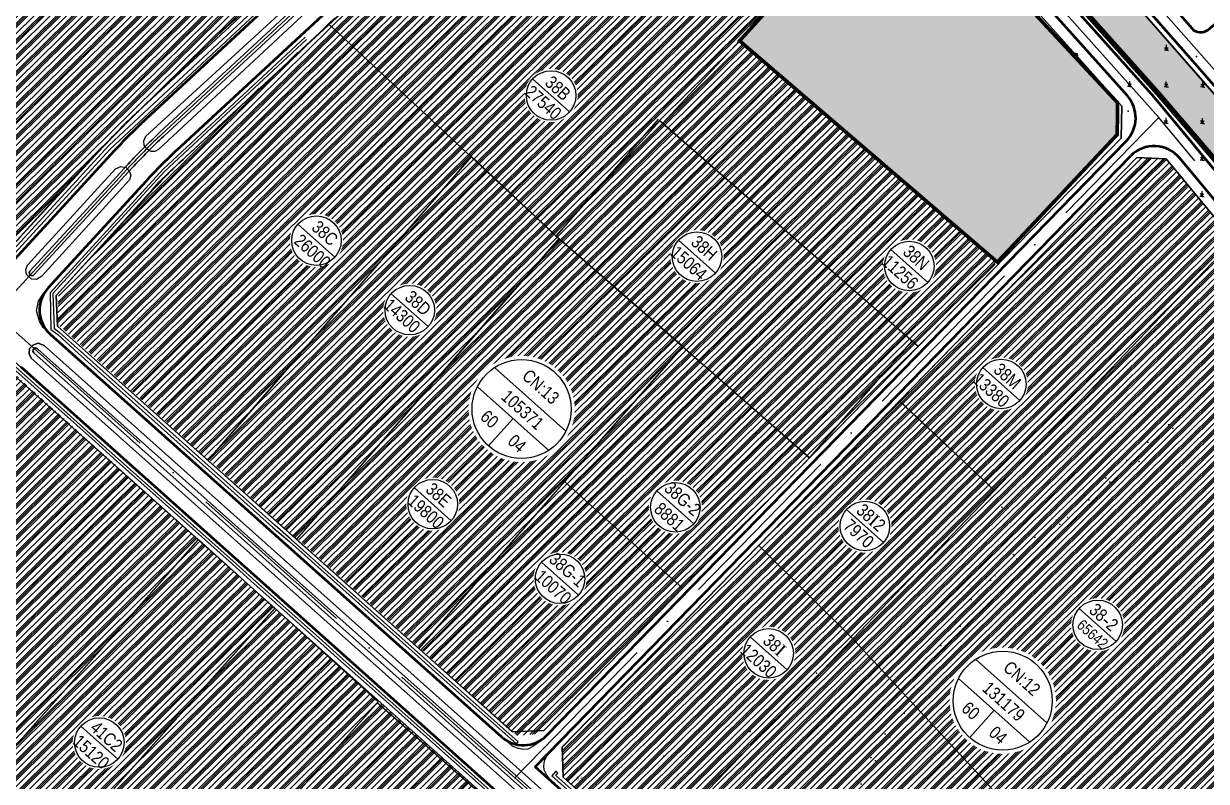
# Model space of a CAD drawing. Extents: x 577299 to 581055, y 2342699 to 2346415.
# Drawn here: x 578498 to 579146, y 2344859 to 2345274 of the extents above; entities that cross this region are included whole.
import ezdxf
from ezdxf.enums import TextEntityAlignment as Align

# ---------------------------------------------------------------- set-up
doc = ezdxf.new("R2010")
doc.units = 0
doc.header["$LTSCALE"] = 10
doc.header["$MEASUREMENT"] = 0
doc.set_wipeout_variables(frame=1)
for name, pattern in [('ACAD_ISO10W100', [18, 12, -3, 0, -3]), ('CENTER', [2, 1.25, -0.25, 0.25, -0.25]), ('DUONG_MON', [3.5, 0, -1.5, 2]), ('DUONGDUT', [0.1875, 0.125, -0.0625])]:
    doc.linetypes.add(name, pattern=pattern)
for name, color, linetype in [('BoCo', 103, 'Continuous'), ('CAY-NN', 3, 'Continuous'), ('cayxanh', 74, 'Continuous'), ('DCT', 7, 'Continuous'), ('DG-MON', 8, 'DUONG_MON'), ('dientich', 11, 'Continuous'), ('DUONG', 7, 'Continuous'), ('HTCN', 192, 'Continuous'), ('HTNghiaDia', 9, 'Continuous'), ('HTRanhTN', 147, 'Continuous'), ('KYHIEU', 2, 'Continuous'), ('Lopduong', 7, 'Continuous'), ('moc', 8, 'Continuous'), ('POINT', 8, 'Continuous'), ('Tim dg', 6, 'CENTER'), ('TUONG', 8, 'TUONGXAY')]:
    doc.layers.add(name, color=color, linetype=linetype)
for name, color, linetype, lineweight in [('dqh', 7, 'Continuous', 60), ('DuongQH', 7, 'Continuous', 60), ('r-g-t-ke', 7, 'Continuous', 20), ('whe', 142, 'Continuous', 35), ('wlong-duong', 40, 'Continuous', 53)]:
    doc.layers.add(name, color=color, linetype=linetype, lineweight=lineweight)
doc.styles.add('CHUHOA', font='VHARIALN.TTF')
doc.linetypes.add('BOCAP_XAY', pattern='A,0.75,[147,LTTLL.SHX,S=0.1,R=0,X=0,Y=0],0.75', length=1.5)
doc.linetypes.add('TUONGXAY', pattern='A,2,-0.8,[132,ltypeshp.shx,S=0.8,R=0,X=-0.8,Y=0],-0.8,8', length=11.6)
pattern_1 = [(44.58224145, (-17089.494, 4285.579), (-4.387077064, 4.451522755), []), (44.58224145, (-17090.042, 4286.1354), (-4.387077064, 4.451522755), []), (44.58224145, (-17090.5906, 4286.692), (-4.387077064, 4.451522755), []), (44.58224145, (-17092.236, 4288.361), (-4.387077064, 4.451522755), [])]
pattern_2 = [(318.2147, (579255.8356, 2345385.644), (1.442672, 1.614372), [1.25, -1.25]), (18.2147, (579255.8356, 2345385.644), (-0.676752, 2.056577), [1.25, -1.25]), (78.2147, (579257.023, 2345386.0348), (-2.119423, 0.442204), [1.25, -1.25])]

# ---------------------------------------------------------------- blocks, each defined once
blk = doc.blocks.new('dc-2')
at = {"layer": 'KYHIEU'}
for p, q in [((-0.5, -0.5), (-0.5, 0.5)), ((-0.5, 0.5), (0.5, 0.5)), ((0, 0.5), (0, 0.75)), ((0.5, 0.5), (0.5, -0.5)), ((-0.5, 0), (-0.75, 0)), ((0.5, -0.5), (-0.5, -0.5)), ((0, -0.5), (0, -0.75)), ((0.5, 0), (0.75, 0))]:
    blk.add_line(p, q, dxfattribs=at)
blk.add_point((0, 0), dxfattribs=at)
blk = doc.blocks.new('KH1')
blk.add_wipeout([(-9.82, 12.4), (-7.93, 13.63), (-6.29, 14.44), (-4.99, 14.94), (-3.04, 15.48), (-1.68, 15.72), (0.63, 15.87), (0.63, 15.87), (2.71, 15.75), (4.26, 15.49), (5.93, 15.05), (8.15, 14.17), (9.75, 13.31), (11.43, 12.14), (13.03, 10.71), (14.25, 9.35), (15.37, 7.79), (16.16, 6.43), (17.22, 3.92), (17.76, 1.91), (18.06, -0.17), (18.11, -1.61), (17.9, -4.33), (17.43, -6.45), (16.65, -8.61), (15.72, -10.44), (13.85, -13.06), (12.15, -14.77), (10.19, -16.25), (7.41, -17.72), (5.48, -18.4), (3.56, -18.84), (0.63, -19.09), (-2.13, -18.87), (-3.95, -18.48), (-5.71, -17.9), (-7.11, -17.28), (-8.47, -16.54), (-10.17, -15.36), (-10.17, -15.36), (-12.95, -12.62), (-14.19, -10.88), (-15.36, -8.66), (-16.14, -6.54), (-16.76, -3.35), (-16.76, -1.61), (-16.64, 1.08), (-16.23, 3), (-15.03, 6.15), (-13.34, 8.89), (-12.06, 10.41)])
blk.add_line((16.91, -1.61), (-15.64, -1.61))
blk.add_circle((0.63, -1.61), 16.27)
blk = doc.blocks.new('vfgf')
blk.add_wipeout([(582058.18, 2343877.06), (582061.89, 2343876.51), (582064.83, 2343875.73), (582067.01, 2343874.92), (582070.04, 2343873.45), (582072.01, 2343872.24), (582075.07, 2343869.89), (582075.07, 2343869.89), (582077.53, 2343867.45), (582079.19, 2343865.41), (582080.79, 2343863.02), (582082.6, 2343859.49), (582083.64, 2343856.63), (582084.46, 2343853.32), (582084.89, 2343849.78), (582084.92, 2343846.73), (582084.6, 2343843.54), (582084.08, 2343840.98), (582082.65, 2343836.67), (582081.11, 2343833.56), (582079.19, 2343830.63), (582077.68, 2343828.77), (582074.42, 2343825.6), (582071.5, 2343823.47), (582068.13, 2343821.62), (582064.96, 2343820.36), (582059.73, 2343819.15), (582055.72, 2343818.89), (582051.64, 2343819.19), (582046.54, 2343820.4), (582043.38, 2343821.67), (582040.48, 2343823.24), (582036.56, 2343826.15), (582033.34, 2343829.47), (582031.5, 2343831.97), (582029.93, 2343834.64), (582028.86, 2343836.95), (582027.99, 2343839.37), (582027.16, 2343842.72), (582027.16, 2343842.72), (582026.7, 2343849.21), (582027.06, 2343852.74), (582028.04, 2343856.83), (582029.4, 2343860.32), (582032.14, 2343865), (582034.05, 2343867.18), (582037.16, 2343870.41), (582039.8, 2343872.36), (582044.76, 2343874.98), (582049.89, 2343876.55), (582053.18, 2343877.04)]).dxf.layer = 'KYHIEU'
at = {"layer": 'KYHIEU'}
for p, q in [((582080.12, 2343835.99), (582040.8, 2343870.61)), ((582070.82, 2343825.43), (582031.51, 2343860.05)), ((582051.16, 2343842.74), (582037.89, 2343827.67))]:
    blk.add_line(p, q, dxfattribs=at)
blk.add_circle((582055.81, 2343848.02), 27.12, dxfattribs=at)

msp = doc.modelspace()

# ---------------------------------------------------------------- hatches: boundary and pattern name
at = {"layer": 'cayxanh'}
h = msp.add_hatch(dxfattribs=at)
h.set_pattern_fill('STARS', color=256, scale=10, angle=-0.41776, style=0)
h.set_pattern_definition(pattern_2)
h.paths.add_polyline_path([(579145.07, 2345241.36), (579045.58, 2345355.09), (579038.1, 2345326.83), (579070.51, 2345290.57), (579116.61, 2345238.99), (579119.21, 2345236.08), (579143.83, 2345206.36)])
h = msp.add_hatch(dxfattribs=at)
h.set_pattern_fill('STARS', color=256, scale=10, angle=-0.41776, style=0)
h.set_pattern_definition(pattern_2)
h.paths.add_polyline_path([(579145.07, 2345241.36), (579143.83, 2345206.36), (579207.52, 2345129.46), (579246.61, 2345125.28)])
at = {"layer": 'HTCN'}
h = msp.add_hatch(dxfattribs=at)
h.set_pattern_fill('PLASTI', color=256, scale=25, angle=44.58224, style=0)
h.set_pattern_definition(pattern_1)
h.paths.add_polyline_path([(578472.2, 2345149.94), (578489.12, 2345149.6), (578531.72, 2345196.66), (578557.8, 2345223.47), (578607.32, 2345270.76), (578639.36, 2345299.3), (578680.11, 2345336.76), (578526.21, 2345474.79), (578528.15, 2345478.45), (578563.34, 2345515.33), (578524.97, 2345549.57), (578511.77, 2345534.63), (578492.57, 2345545.37), (578286.5, 2345315.16)])
h = msp.add_hatch(dxfattribs=at)
h.set_pattern_fill('PLASTI', color=256, scale=25, angle=44.58224, style=0)
h.set_pattern_definition(pattern_1)
h.paths.add_polyline_path([(578789.42, 2345158.1), (578846.25, 2345221.09), (578847.71, 2345219.73), (578889.96, 2345264.97), (578902.67, 2345278.7), (578785.17, 2345385.39), (578664.79, 2345274.32)])
h = msp.add_hatch(dxfattribs=at)
h.set_pattern_fill('PLASTI', color=256, scale=25, angle=44.58224, style=0)
h.set_pattern_definition(pattern_1)
h.paths.add_polyline_path([(578516.53, 2345109.84), (578517.05, 2345126.77), (578568.3, 2345183.42), (578572.38, 2345187.86), (578576.74, 2345192.15), (578664.79, 2345274.32), (578743.01, 2345201.38), (578599.01, 2345035.58)])
h = msp.add_hatch(dxfattribs=at)
h.set_pattern_fill('PLASTI', color=256, scale=25, angle=44.58224, style=0)
h.set_pattern_definition(pattern_1)
h.paths.add_polyline_path([(578847.71, 2345219.73), (578889.96, 2345264.97), (579031.11, 2345143.82), (578987.91, 2345097.41)])
h = msp.add_hatch(dxfattribs=at)
h.set_pattern_fill('PLASTI', color=256, scale=25, angle=44.58224, style=0)
h.set_pattern_definition(pattern_1)
h.paths.add_polyline_path([(578789.42, 2345158.1), (578858.26, 2345098.02), (578928.28, 2345036.65), (578987.93, 2345097.43), (578846.25, 2345221.09)])
h = msp.add_hatch(dxfattribs=at)
h.set_pattern_fill('PLASTI', color=256, scale=25, angle=44.58224, style=0)
h.set_pattern_definition(pattern_1)
h.paths.add_polyline_path([(578599.23, 2345035.83), (578616.34, 2345054.98), (578743.17, 2345201.56), (578791, 2345156.7), (578647.59, 2344992.19)])
h = msp.add_hatch(dxfattribs=at)
h.set_pattern_fill('PLASTI', color=256, scale=25, angle=44.58224, style=0)
h.set_pattern_definition(pattern_1)
h.paths.add_polyline_path([(579123.37, 2345200.35), (579160.48, 2345155.68), (579029.61, 2345018.65), (578977.53, 2345067.67), (579107.45, 2345201)])
h = msp.add_hatch(dxfattribs=at)
h.set_pattern_fill('PLASTI', color=256, scale=25, angle=44.58224, style=0)
h.set_pattern_definition(pattern_1)
h.paths.add_polyline_path([(578647.8, 2344992.43), (578714.77, 2344932.43), (578858.82, 2345097.53), (578791.16, 2345156.58)])
h = msp.add_hatch(dxfattribs=at)
h.set_pattern_fill('PLASTI', color=256, scale=25, angle=44.58224, style=0)
h.set_pattern_definition(pattern_1)
h.paths.add_polyline_path([(579160.48, 2345155.68), (579299.46, 2344987.88), (579298.44, 2344970.34), (579098.6, 2344779.33), (578951.92, 2344937.4), (578951.92, 2344937.4), (579029.61, 2345018.65)])
h = msp.add_hatch(dxfattribs=at)
h.set_pattern_fill('PLASTI', color=256, scale=25, angle=44.58224, style=0)
h.set_pattern_definition(pattern_1)
h.paths.add_polyline_path([(578858.77, 2344965.1), (578928.26, 2345036.59), (578858.65, 2345097.33), (578794.2, 2345023.46)])
h = msp.add_hatch(dxfattribs=at)
h.set_pattern_fill('PLASTI', color=256, scale=25, angle=44.58224, style=0)
h.set_pattern_definition(pattern_1)
h.paths.add_polyline_path([(578314.1, 2344881.39), (578312.69, 2344897.96), (578477, 2345080.53), (578494.15, 2345081.41), (578593.61, 2344991.75), (578414.14, 2344789.37)])
h = msp.add_hatch(dxfattribs=at)
h.set_pattern_fill('PLASTI', color=256, scale=25, angle=44.58224, style=0)
h.set_pattern_definition(pattern_1)
h.paths.add_polyline_path([(578919.48, 2345008.29), (578972.24, 2344958.66), (579029.61, 2345018.65), (578977.6, 2345067.58)])
h = msp.add_hatch(dxfattribs=at)
h.set_pattern_fill('PLASTI', color=256, scale=25, angle=44.58224, style=0)
h.set_pattern_definition(pattern_1)
h.paths.add_polyline_path([(578714.77, 2344932.43), (578768.01, 2344884.45), (578781.2, 2344885.37), (578858.77, 2344965.1), (578794.2, 2345023.46)])
h = msp.add_hatch(dxfattribs=at)
h.set_pattern_fill('PLASTI', color=256, scale=25, angle=44.58224, style=0)
h.set_pattern_definition(pattern_1)
h.paths.add_polyline_path([(578900.37, 2344988.69), (578919.48, 2345008.29), (578972.24, 2344958.66), (578952, 2344937.32)])
h = msp.add_hatch(dxfattribs=at)
h.set_pattern_fill('PLASTI', color=256, scale=25, angle=44.58224, style=0)
h.set_pattern_definition(pattern_1)
h.paths.add_polyline_path([(578414.14, 2344789.37), (578455.5, 2344752.44), (578635.57, 2344954.03), (578593.62, 2344991.76)])
h = msp.add_hatch(dxfattribs=at)
h.set_pattern_fill('PLASTI', color=256, scale=25, angle=44.58224, style=0)
h.set_pattern_definition(pattern_1)
h.paths.add_polyline_path([(578792.64, 2344878.14), (578793.79, 2344861.6), (578840.16, 2344820.52), (578952, 2344937.32), (578900.37, 2344988.69)])
h = msp.add_hatch(dxfattribs=at)
h.set_pattern_fill('PLASTI', color=256, scale=25, angle=44.58224, style=0)
h.set_pattern_definition(pattern_1)
h.paths.add_polyline_path([(578455.5, 2344752.44), (578513.17, 2344701.29), (578692.06, 2344902.94), (578635.55, 2344954.11)])
h = msp.add_hatch(dxfattribs=at)
h.set_pattern_fill('PLASTI', color=256, scale=25, angle=44.58224, style=0)
h.set_pattern_definition(pattern_1)
h.paths.add_polyline_path([(578951.93, 2344937.39), (579098.6, 2344779.33), (579004.36, 2344689.26), (578986.73, 2344688.96), (578839.79, 2344820.12)])
h = msp.add_hatch(dxfattribs=at)
h.set_pattern_fill('PLASTI', color=256, scale=25, angle=44.58224, style=0)
h.set_pattern_definition(pattern_1)
h.paths.add_polyline_path([(578513.17, 2344701.29), (578569.9, 2344651.75), (578748.81, 2344852.77), (578692.06, 2344902.94)])
at = {"layer": 'HTNghiaDia'}
h = msp.add_hatch(dxfattribs=at)
h.set_pattern_fill('CROSS', color=256, scale=10, angle=-0.41776, style=0)
h.set_pattern_definition([(359.58224145, (-17089.4939, 4285.579), (2.5181615412, 2.481705553), [1.25, -3.75]), (89.58224145, (-17088.8734, 4284.9495), (-2.481705553, 2.5181615412), [1.25, -3.75])])
h.paths.add_polyline_path([(578785.15, 2345385.37), (578866.89, 2345461.1), (578883.92, 2345460.47), (578927.08, 2345413.99), (578936.69, 2345398.61), (578984.55, 2345351.97), (579096.97, 2345231.01), (579096.74, 2345213.62), (579031.12, 2345143.76), (578889.96, 2345264.97), (578902.54, 2345278.82)])

# ---------------------------------------------------------------- linework, layer by layer
at = {"layer": 'CAY-NN', "ltscale": 0.5, "extrusion": (0.002986, 0.010064, 0.999945)}
for p, q in [((579123.73, 2345259.89), (579123.75, 2345262.77)), ((579123.73, 2345259.9), (579123.75, 2345262.77)), ((579123.73, 2345259.81), (579122.58, 2345259.82)), ((579123.73, 2345259.81), (579122.58, 2345259.81)), ((579123.73, 2345259.89), (579122.88, 2345261.4)), ((579123.73, 2345259.9), (579122.88, 2345261.4)), ((579123.73, 2345259.9), (579124.6, 2345261.39)), ((579123.73, 2345259.89), (579124.61, 2345261.38)), ((579123.73, 2345259.81), (579124.88, 2345259.8)), ((579123.73, 2345259.81), (579124.88, 2345259.8)), ((579103.59, 2345240.04), (579103.61, 2345242.92)), ((579103.59, 2345240.03), (579103.61, 2345242.91)), ((579123.59, 2345239.9), (579123.61, 2345242.78)), ((579123.59, 2345239.9), (579123.61, 2345242.78)), ((579103.59, 2345239.95), (579102.44, 2345239.96)), ((579103.59, 2345239.95), (579102.44, 2345239.96)), ((579103.59, 2345240.03), (579102.74, 2345241.54)), ((579103.59, 2345240.04), (579102.74, 2345241.54)), ((579103.59, 2345240.03), (579104.47, 2345241.53)), ((579103.59, 2345240.04), (579104.47, 2345241.53)), ((579103.59, 2345239.95), (579104.75, 2345239.94)), ((579103.59, 2345239.95), (579104.74, 2345239.94)), ((579123.59, 2345239.81), (579122.44, 2345239.82)), ((579123.59, 2345239.81), (579122.44, 2345239.82)), ((579123.59, 2345239.9), (579122.74, 2345241.4)), ((579123.59, 2345239.9), (579122.74, 2345241.4)), ((579123.59, 2345239.9), (579124.47, 2345241.39)), ((579123.59, 2345239.9), (579124.47, 2345241.39)), ((579123.59, 2345239.81), (579124.75, 2345239.8)), ((579123.59, 2345239.81), (579124.74, 2345239.8)), ((579143.59, 2345239.67), (579142.44, 2345239.68)), ((579143.59, 2345239.67), (579142.44, 2345239.68)), ((579143.59, 2345239.76), (579142.74, 2345241.26)), ((579143.59, 2345239.76), (579142.74, 2345241.26)), ((579143.59, 2345239.76), (579143.61, 2345242.64)), ((579143.59, 2345239.76), (579143.61, 2345242.64)), ((579143.59, 2345239.76), (579144.47, 2345241.25)), ((579143.59, 2345239.76), (579144.47, 2345241.25)), ((579143.59, 2345239.67), (579144.74, 2345239.66)), ((579143.59, 2345239.67), (579144.74, 2345239.66)), ((579123.46, 2345219.81), (579122.3, 2345219.82)), ((579123.45, 2345219.81), (579122.3, 2345219.82)), ((579123.46, 2345219.9), (579122.6, 2345221.4)), ((579123.45, 2345219.9), (579122.6, 2345221.4)), ((579123.45, 2345219.9), (579123.47, 2345222.78)), ((579123.45, 2345219.9), (579124.33, 2345221.39)), ((579123.45, 2345219.81), (579124.61, 2345219.8)), ((579123.46, 2345219.9), (579123.48, 2345222.78)), ((579123.46, 2345219.9), (579124.33, 2345221.39)), ((579123.46, 2345219.81), (579124.61, 2345219.8)), ((579143.45, 2345219.67), (579142.3, 2345219.68)), ((579143.45, 2345219.67), (579142.3, 2345219.68)), ((579143.46, 2345219.76), (579142.6, 2345221.26)), ((579143.45, 2345219.76), (579142.6, 2345221.26)), ((579143.45, 2345219.76), (579143.47, 2345222.64)), ((579143.45, 2345219.76), (579144.33, 2345221.25)), ((579143.45, 2345219.67), (579144.61, 2345219.66)), ((579143.45, 2345219.67), (579144.6, 2345219.66)), ((579143.46, 2345219.76), (579143.48, 2345222.64)), ((579143.46, 2345219.76), (579144.33, 2345221.25)), ((579143.32, 2345199.67), (579142.16, 2345199.68)), ((579143.31, 2345199.67), (579142.16, 2345199.68)), ((579143.32, 2345199.76), (579142.46, 2345201.26)), ((579143.32, 2345199.76), (579142.46, 2345201.26)), ((579143.31, 2345199.67), (579144.47, 2345199.66)), ((579143.32, 2345199.76), (579143.34, 2345202.64)), ((579143.32, 2345199.76), (579143.34, 2345202.64)), ((579143.32, 2345199.76), (579144.19, 2345201.25)), ((579143.32, 2345199.76), (579144.19, 2345201.25)), ((579143.32, 2345199.67), (579144.47, 2345199.66)), ((579143.18, 2345179.67), (579142.02, 2345179.68)), ((579143.18, 2345179.67), (579142.03, 2345179.68)), ((579143.18, 2345179.76), (579142.32, 2345181.26)), ((579143.18, 2345179.76), (579142.33, 2345181.26)), ((579143.18, 2345179.76), (579143.2, 2345182.64)), ((579143.18, 2345179.76), (579143.2, 2345182.64)), ((579143.18, 2345179.76), (579144.05, 2345181.25)), ((579143.18, 2345179.76), (579144.05, 2345181.25)), ((579143.18, 2345179.67), (579144.33, 2345179.67)), ((579143.18, 2345179.67), (579144.33, 2345179.67))]:
    msp.add_line(p, q, dxfattribs=at)
at = {"layer": 'DG-MON', "extrusion": (0.002986, 0.010064, 0.999945), "elevation": -7.89}
for points in [[(579232.59, 2345203.08), (579136.56, 2345121.33), (579097.96, 2345090.34)], [(579234.75, 2345200.98), (579138.47, 2345119.02), (579101.92, 2345089.72)], [(579098.16, 2345090.43), (579058.53, 2345029.92), (579001.09, 2344935.39), (579003.13, 2344922.52), (579018.17, 2344902.1)], [(579100.41, 2345088.4), (579061.07, 2345028.32), (579004.23, 2344934.77), (579005.97, 2344923.71), (579020.59, 2344903.88)]]:
    msp.add_lwpolyline(points, dxfattribs=at)
at = {"layer": 'dientich', "extrusion": (-1.38117e-05, 2.8119e-05, 1), "elevation": 0.36}
msp.add_lwpolyline([(578900.47, 2344988.59), (578951.92, 2344937.4), (579029.61, 2345018.65), (578977.51, 2345067.66)], close=True, dxfattribs=at)
at = {"layer": 'DUONG', "extrusion": (-8.80861e-05, -0.0001149, 1), "elevation": 1.01}
msp.add_lwpolyline([(577927.16, 2345118.96), (578026.79, 2345025.37), (578160.78, 2344904.4), (578164.74, 2344901.39), (578250.24, 2344826.57), (578473.62, 2344628.34), (578555.19, 2344558.85), (578559.81, 2344556.29), (578572.25, 2344545.36), (578574.6, 2344543.57), (578724.4, 2344409.55), (578728.5, 2344405.51)], dxfattribs=at)
at = {"layer": 'HTNghiaDia', "extrusion": (-1.38117e-05, 2.8119e-05, 1), "const_width": 2, "elevation": 0.36}
msp.add_lwpolyline([(578785.15, 2345385.37), (578866.89, 2345461.1), (578883.92, 2345460.47), (578927.08, 2345413.99), (578936.69, 2345398.61), (578984.55, 2345351.97), (579096.97, 2345231.01), (579096.74, 2345213.62), (579031.12, 2345143.76), (578889.96, 2345264.97), (578902.54, 2345278.82)], close=True, dxfattribs=at)
at = {"layer": 'HTRanhTN', "linetype": 'BOCAP_XAY', "ltscale": 0.5}
for points in [[(578794.64, 2345438.14), (578545.13, 2345205.36), (578491.13, 2345146.55), (578473.47, 2345142.78), (578473.11, 2345142.35), (578194.7, 2345392.24), (578193.63, 2345414.15), (578392.77, 2345635.42)], [(578793.2, 2345439.66), (578544.83, 2345207.8), (578490.25, 2345148.31), (578472.8, 2345144.79), (578472.8, 2345144.79), (578196.25, 2345392.68), (578195.33, 2345413.07), (578393.82, 2345634.15)], [(578512.42, 2345126.91), (578574.38, 2345194.73), (578652.11, 2345266.97)], [(578513.91, 2345126.6), (578575.14, 2345193.46), (578652.86, 2345265.7)], [(578512.42, 2345126.91), (578512.93, 2345106.78), (578516.72, 2345104.16), (578527.94, 2345093.73), (578634.21, 2344998.61)], [(578513.91, 2345126.6), (578514.73, 2345107.51), (578517.6, 2345105.25), (578529.01, 2345094.92), (578635.55, 2344999.63)], [(578537.05, 2345045.49), (578493.61, 2345084.16), (578474.91, 2345083.49), (578383.72, 2344979.68), (578309.34, 2344895.44), (578310.77, 2344878.93), (578619.34, 2344604.58)], [(578537.86, 2345046.57), (578493.31, 2345086.52)], [(578537.05, 2345045.49), (578547.09, 2345036.44)], [(578548.17, 2345037.46), (578548.17, 2345037.46), (578537.86, 2345046.57), (578537.86, 2345046.57)], [(578547.09, 2345036.44), (578612.07, 2344978.43)], [(578612.77, 2344979.89), (578548.17, 2345037.46)], [(578634.21, 2344998.61), (578643.57, 2344990.63)], [(578644.41, 2344991.82), (578644.41, 2344991.82), (578635.55, 2344999.63), (578635.55, 2344999.63)], [(578715.77, 2344926), (578643.57, 2344990.63)], [(578716.91, 2344927.19), (578644.41, 2344991.82)], [(578612.07, 2344978.43), (578622.37, 2344969.18)], [(578623.29, 2344970.45), (578612.77, 2344979.89), (578612.77, 2344979.89)], [(578622.37, 2344969.18), (578660.75, 2344934.94)], [(578623.29, 2344970.45), (578661.67, 2344936.21)], [(578671.73, 2344925.18), (578671.73, 2344925.18), (578660.75, 2344934.94), (578660.75, 2344934.94)], [(578661.67, 2344936.21), (578672.82, 2344926.18)], [(578699.24, 2344902.69), (578672.82, 2344926.18)], [(578715.77, 2344926), (578723.44, 2344919.2)], [(578724.41, 2344920.34), (578724.41, 2344920.34), (578716.91, 2344927.19), (578716.91, 2344927.19)], [(578698.16, 2344901.69), (578671.73, 2344925.18)], [(578723.44, 2344919.2), (578767.81, 2344879.9)], [(578724.41, 2344920.34), (578768.79, 2344881.05)], [(578711.71, 2344889.58), (578711.71, 2344889.58), (578698.16, 2344901.69), (578698.16, 2344901.69)], [(578698.49, 2344903.41), (578713.41, 2344890.02)], [(578711.71, 2344889.58), (578814.31, 2344798.05)], [(578713.41, 2344890.02), (578815.13, 2344798.91)], [(578789.42, 2344862.47), (578790.54, 2344863.87), (578789.42, 2344864.84), (578787.21, 2344862.41), (578803.44, 2344847.94)], [(578804.46, 2344849.02), (578789.42, 2344862.47)]]:
    msp.add_lwpolyline(points, dxfattribs=at)
at = {"layer": 'Lopduong'}
for points in [[(578190.13, 2345415.13), (578186.57, 2345409.94), (578185.46, 2345406.9), (578185.36, 2345403.32), (578185.97, 2345400.26), (578187.89, 2345396.65), (578191.36, 2345391.89), (578195.5, 2345388.23), (578470.76, 2345141.78), (578473.54, 2345139.85), (578475.47, 2345138.9), (578477.47, 2345138.38), (578480.56, 2345138.32), (578487.19, 2345140.26), (578490.7, 2345142.44), (578544.36, 2345201.16), (578561.31, 2345219.03), (578796.51, 2345436.79)], [(578564.73, 2345212.62), (578563.61, 2345209.92), (578563.83, 2345207.82), (578565.24, 2345205.75), (578567.58, 2345204.48), (578569.95, 2345204.55), (578571.94, 2345205.62), (578806.83, 2345424.47)], [(578802.19, 2345430.02), (578564.73, 2345212.62)], [(578812.07, 2345418.22), (578581.75, 2345205.36), (578572.58, 2345196.59), (578508.77, 2345126.63)], [(578548.19, 2345194.92), (578551.25, 2345196.22), (578554.13, 2345195.52), (578555.82, 2345193.75), (578556.59, 2345191.45), (578556, 2345188.79), (578507.89, 2345136), (578505, 2345134.26), (578502.34, 2345134.44), (578499.59, 2345137), (578499.1, 2345139.73), (578500.11, 2345142.15), (578548.19, 2345194.92)], [(579043.8, 2345151.2), (579014.34, 2345120.95), (578886.24, 2344989.29), (578780.32, 2344880.81), (578776.85, 2344878.35), (578774.12, 2344877.03), (578771.93, 2344876.77), (578768.88, 2344877.36), (578765.9, 2344878.45), (578524.78, 2345093.31)], [(578524.78, 2345093.31), (578508.71, 2345107.87), (578506.57, 2345111.39), (578505.03, 2345117.05), (578506.12, 2345122.28), (578508.77, 2345126.63)], [(578892.14, 2344984.69), (579020.25, 2345116.35)], [(578502.13, 2345091.05), (578500.94, 2345093.46), (578501.26, 2345096.46), (578503.02, 2345098.33), (578505.86, 2345099.32), (578509.21, 2345098.01)], [(578502.13, 2345091.05), (578500.94, 2345093.46), (578501.26, 2345096.46), (578503.02, 2345098.33), (578505.86, 2345099.32), (578509.21, 2345098.01)], [(578977.34, 2344680.1), (578705.12, 2344923.05), (578509.21, 2345098.01), (578509.21, 2345098.01), (578505.86, 2345099.32), (578503.02, 2345098.33), (578501.26, 2345096.46), (578500.94, 2345093.46), (578502.13, 2345091.05)], [(578491.65, 2345090.33), (578638.39, 2344959.69), (578675.42, 2344926.99), (578766.34, 2344845.76), (578970.47, 2344663.63)], [(578970.93, 2344672.81), (578502.13, 2345091.05)], [(579326.75, 2344979.65), (579254.58, 2344912.34), (579253.32, 2344911.21), (579251.19, 2344913.18), (579155.76, 2344822.57), (579006.77, 2344679.98), (579004.49, 2344678.3), (579002.33, 2344677.24), (578999.42, 2344676.39), (578996.57, 2344676), (578993.43, 2344676.14), (578991.7, 2344676.53), (578985.95, 2344682.02), (578786.43, 2344860.01), (578784.39, 2344862.69), (578783.03, 2344865.66), (578782.73, 2344867.69), (578783.2, 2344870.6), (578784.98, 2344874.47), (578892.14, 2344984.69)], [(578780.32, 2344880.81), (578776.85, 2344878.35), (578774.12, 2344877.03), (578771.93, 2344876.77), (578768.88, 2344877.36), (578765.9, 2344878.45)], [(578767.83, 2344879.84), (578768.79, 2344881.05)], [(578786.43, 2344860.01), (578784.39, 2344862.69), (578783.03, 2344865.66), (578782.73, 2344867.69), (578783.2, 2344870.6), (578784.98, 2344874.47)]]:
    msp.add_lwpolyline(points, dxfattribs=at)
at = {"layer": 'POINT', "extrusion": (0.002986, 0.010064, 0.999945)}
for p in [(579140.11, 2345256.38, 2.4), (579102.78, 2345226.45, 2.81), (578953.65, 2345041.18, 5.12), (579108.72, 2345034.56, 4.73), (578915.96, 2345009.19, 5.56), (579033.56, 2345009.5, 5.2), (578889.63, 2344934.4, 6.39), (578932.16, 2344918.62, 6.42), (578895.76, 2344886.63, 6.85), (578944.82, 2344874.46, 6.83), (578848.52, 2344872.99, 7.13)]:
    msp.add_point(p, dxfattribs=at)
at = {"layer": 'POINT', "extrusion": (-8.80861e-05, -0.0001149, 1)}
msp.add_point((578848.57, 2344873.07, -0.4), dxfattribs=at)
at = {"layer": 'Tim dg', "linetype": 'ACAD_ISO10W100', "ltscale": 0.8}
for p, q in [((578876.91, 2345494.76), (579119.53, 2345223.06)), ((579322.62, 2344976.83), (579119.53, 2345223.06)), ((578556.32, 2345196.43), (578482.07, 2345115.31))]:
    msp.add_line(p, q, dxfattribs=at)
at = {"layer": 'Tim dg', "linetype": 'ACAD_ISO10W100', "ltscale": 0.8, "extrusion": (0.000944203, 0.01032, 0.999946)}
msp.add_line((579233.1, 2345340.36), (579139.96, 2345260.49), dxfattribs=at)
at = {"layer": 'Tim dg', "linetype": 'ACAD_ISO10W100', "ltscale": 0.8}
msp.add_arc((578777.45, 2344993.7), 300, 132.80908, 137.48652, dxfattribs=at)
at = {"layer": 'TUONG', "extrusion": (0.002986, 0.010064, 0.999945)}
for p, q in [((578845.42, 2345222.1), (578789.64, 2345158.29)), ((578984.21, 2345100.47), (578928.35, 2345036.73))]:
    msp.add_line(p, q, dxfattribs=at)
at = {"layer": 'whe'}
for p, q in [((579160.5, 2345223.71, 321.49), (578917.04, 2345502.02)), ((578900.97, 2345480.26), (579119.21, 2345236.08, 0.99)), ((578888.68, 2345464.77), (579099.28, 2345229.11)), ((579346, 2344962.26), (579119.21, 2345236.08)), ((579098.91, 2345211.57), (579099.28, 2345229.11)), ((578543.55, 2345209.14), (578489.36, 2345150.03)), ((578555.25, 2345197.49), (578501.42, 2345138.77)), ((579107.45, 2345201), (579123.48, 2345200.35)), ((579299.46, 2344987.88), (579123.48, 2345200.35)), ((578557.38, 2345195.37), (578503.63, 2345136.74)), ((578569.09, 2345183.73), (578515.71, 2345125.5)), ((578516.55, 2345108.66), (578515.71, 2345125.5)), ((578765.4, 2344886.52), (578782.73, 2344887.12)), ((578793.39, 2344861.54), (578792.81, 2344878.13)), ((578986.73, 2344688.96), (578793.39, 2344861.54))]:
    msp.add_line(p, q, dxfattribs=at)
for centre, radius, start, end in [((578764.68, 2345006.41), 300, 132.80908, 137.48652), ((578776.39, 2344994.76), 300, 132.80908, 137.48652), ((578778.52, 2344992.64), 300, 132.80908, 137.48652), ((578790.23, 2344981), 300, 132.80908, 137.48652), ((578502.52, 2345137.75), 1.5, 137.48652, 317.48652), ((578504.58, 2345095.21), 1.5, 48.25086, 228.25086)]:
    msp.add_arc(centre, radius, start, end, dxfattribs=at)
at = {"layer": 'wlong-duong', "extrusion": (-8.80861e-05, -0.0001149, 1)}
msp.add_line((579135.59, 2345256.74, 321.5), (578930.8, 2345490.85, 321.5), dxfattribs=at)
at = {"layer": 'wlong-duong'}
for p, q in [((578896.63, 2345480.62), (579116.94, 2345234.11, 0.99)), ((578893.28, 2345468.62), (579102.29, 2345234.75)), ((579343.72, 2344960.31), (579116.94, 2345234.11)), ((578547.8, 2345204.9), (578492.65, 2345144.74)), ((579304.61, 2344991.07), (579130.89, 2345200.81)), ((578564.83, 2345187.96), (578511.39, 2345129.67)), ((578983.42, 2344683.87), (578778.01, 2344867.23))]:
    msp.add_line(p, q, dxfattribs=at)
at = {"layer": 'wlong-duong', "extrusion": (-8.80861e-05, -0.0001149, 1), "elevation": 1.01}
msp.add_lwpolyline([(579230.7, 2345343.23), (579146.35, 2345270.89, -0.411481), (579137.92, 2345271.5), (579064.7, 2345355.29, -0.405741), (579065.14, 2345363.64), (579139.42, 2345432.45)], format="xyb", dxfattribs=at)
msp.add_lwpolyline([(579520.39, 2344816.91), (579135.62, 2345256.76)], dxfattribs=at)
at = {"layer": 'wlong-duong'}
for centre, radius, start, end in [((579088.87, 2345222.76), 18, 315.73965, 41.78727), ((578768.94, 2345002.17), 300, 132.80908, 137.48652), ((578785.97, 2344985.23), 300, 132.80908, 137.48652), ((579117.03, 2345189.33), 18, 39.63316, 135.73965), ((578524.66, 2345117.5), 18, 137.48652, 228.2467), ((578771.54, 2344897.13), 18, 228.2467, 315.73965)]:
    msp.add_arc(centre, radius, start, end, dxfattribs=at)

# ---------------------------------------------------------------- block references
at = {"layer": 'moc', "extrusion": (0.002986, 0.010064, 0.999945), "xscale": 1.999999999935148, "yscale": 2.000000000151099, "rotation": 359.6023588357085}
for zscale in [2.000000000002771, 2.000000000002771, 2.000000000008303, 2.000000000008303]:
    msp.add_blockref('dc-2', (579071.23, 2345120.77, 25334.76), dxfattribs=dict(at, zscale=zscale))

# ---------------------------------------------------------------- texts
at = {"layer": 'DCT', "extrusion": (-8.80861e-05, -0.0001149, 1)}
msp.add_text('8.92', height=2, rotation=359.60497, dxfattribs=at).set_placement((578800.54, 2344859.84, -320.81))

# ---------------------------------------------------------------- next in the draw order: block references
at = {"layer": 'KYHIEU', "xscale": 0.833333333333181, "yscale": 0.833333333333181, "zscale": 0.833333333333181, "rotation": 318.2146987994943}
for p in [(578787.29, 2345236.38), (578658.8, 2345156.89), (578867.14, 2345148.11), (578983.43, 2345142.96), (578709.9, 2345118.78), (578722.51, 2345012.5), (578855.32, 2345010.78), (578792.12, 2344971.62), (578539.91, 2344881.91, 321.4)]:
    msp.add_blockref('KH1', p, dxfattribs=at)

# ---------------------------------------------------------------- next in the draw order: linework, layer by layer
at = {"layer": 'dientich', "extrusion": (-1.38117e-05, 2.8119e-05, 1)}
for points, elevation in [([(578472.17, 2345149.29), (578489.23, 2345150.16), (578531.6, 2345196.79), (578557.68, 2345223.6), (578607.2, 2345270.89), (578639.24, 2345299.43), (578679.99, 2345336.88), (578526.09, 2345474.92), (578528.03, 2345478.58), (578563.21, 2345515.46), (578524.85, 2345549.7), (578511.65, 2345534.76), (578492.45, 2345545.5), (578286.14, 2345315.01)], 57.96), ([(578789.42, 2345158.1), (578846.25, 2345221.09), (578847.71, 2345219.73), (578889.96, 2345264.97), (578902.67, 2345278.7), (578785.25, 2345385.31), (578665.11, 2345274.03)], 0.36), ([(578516.55, 2345108.66), (578515.71, 2345125.49), (578568.3, 2345183.42), (578572.38, 2345187.86), (578576.74, 2345192.15), (578665.11, 2345274.03), (578743.01, 2345201.37), (578598.75, 2345035.29)], 0.36), ([(578847.71, 2345219.73), (578889.96, 2345264.97), (579032.02, 2345142.93), (578987.77, 2345097.53)], 0.36), ([(578789.42, 2345158.1), (578858.26, 2345098.02), (578928.33, 2345036.53), (578987.77, 2345097.53), (578846.25, 2345221.09)], 0.36), ([(578598.75, 2345035.29), (578616.34, 2345054.98), (578743.17, 2345201.56), (578791, 2345156.7), (578647.34, 2344991.91)], 0.36), ([(578647.34, 2344991.91), (578714.42, 2344932.03), (578858.82, 2345097.53), (578791.16, 2345156.58)], 0.36), ([(578858.74, 2344965.12), (578928.33, 2345036.53), (578858.63, 2345097.35), (578794.17, 2345023.48)], 57.94), ([(578315.14, 2344880.49), (578314.16, 2344897.52), (578475.73, 2345080.76), (578492.62, 2345081.77), (578593.61, 2344991.75), (578415.06, 2344790.39)], 0.36), ([(578714.39, 2344932.05), (578765.38, 2344886.54), (578782.71, 2344887.15), (578858.74, 2344965.12), (578794.17, 2345023.48)], 57.94), ([(578415.06, 2344790.39), (578456.25, 2344753.26), (578635.57, 2344954.03), (578593.62, 2344991.75)], 0.36), ([(578792.81, 2344878.13), (578793.39, 2344861.54), (578839.79, 2344820.12), (578951.92, 2344937.4), (578900.47, 2344988.59)], 0.36), ([(578456.25, 2344753.26), (578513.49, 2344701.64), (578692.06, 2344902.94), (578635.55, 2344954.1)], 0.36), ([(578513.49, 2344701.64), (578569.42, 2344651.22), (578748.33, 2344852.24), (578691.58, 2344902.41)], 57.94)]:
    msp.add_lwpolyline(points, close=True, dxfattribs=dict(at, elevation=elevation))
at = {"layer": 'DuongQH', "linetype": 'DUONGDUT', "ltscale": 30, "extrusion": (-8.80861e-05, -0.0001149, 1), "const_width": 1.2, "elevation": 1.01}
msp.add_lwpolyline([(578565.66, 2344555.5), (577830.41, 2345210.57)], dxfattribs=at)
at = {"layer": 'Tim dg', "linetype": 'ACAD_ISO10W100', "ltscale": 0.8}
msp.add_line((578573.59, 2345213.79), (578876.91, 2345494.76), dxfattribs=at)
at = {"layer": 'whe'}
for p, q in [((578560.82, 2345226.49), (578845.83, 2345490.51)), ((578572.52, 2345214.85), (578857.89, 2345479.19)), ((578574.65, 2345212.73), (578859.93, 2345476.99)), ((578586.36, 2345201.08), (578871.87, 2345465.55)), ((578765.4, 2344886.52), (578516.55, 2345108.66))]:
    msp.add_line(p, q, dxfattribs=at)
at = {"layer": 'wlong-duong'}
for p, q in [((578565.07, 2345222.26), (578848.69, 2345484.97)), ((578582.1, 2345205.32), (578867.64, 2345469.82)), ((578759.55, 2344883.7), (578512.67, 2345104.08))]:
    msp.add_line(p, q, dxfattribs=at)

# ---------------------------------------------------------------- next in the draw order: texts
at = {"layer": 'dientich', "extrusion": (-1.38117e-05, 2.8119e-05, 1), "style": 'CHUHOA'}
for s, p in [('27540', (578771.9, 2345236.06, 63.92)), ('26000', (578645.51, 2345154.53, 69.9)), ('15064', (578851.58, 2345148.02, 63.92)), ('11256', (578967.3, 2345143.07, 63.92)), ('14300', (578694.52, 2345119.23, 63.92)), ('19800', (578707.6, 2345011.95, 63.92)), ('8881', (578842.61, 2345007.57, 63.92)), ('10070', (578777.34, 2344970.6, 63.92)), ('15120', (578524.38, 2344880.23, 63.92))]:
    msp.add_text(s, height=7, rotation=318.21461, dxfattribs=at).set_placement(p)
at = {"layer": 'dqh', "color": 7, "lineweight": 25, "extrusion": (-8.81556e-05, -0.000114846, 1), "char_height": 7, "width": 1263.0543, "attachment_point": 5, "text_direction": (0.745647, -0.666341, -1.1e-05), "style": 'CHUHOA'}
for s, insert in [('38b', (578790.51, 2345239.03, 330.46)), ('38C', (578662.89, 2345159.6, 330.46)), ('38H', (578870.62, 2345151.48, 330.46)), ('38N', (578986.67, 2345146.18, 330.46)), ('38D', (578713.89, 2345121.32, 330.46)), ('38E', (578725.18, 2345016.18, 330.46)), ('38G-2', (578858.77, 2345014.14, 645.76)), ('38G-1', (578795.72, 2344975.18, 645.76)), ('41C2', (578543.35, 2344883.94, 14.99))]:
    msp.add_mtext(s, dxfattribs=dict(at, insert=insert))

# ---------------------------------------------------------------- next in the draw order: block references
at = {"layer": 'KYHIEU', "xscale": 0.833333333333181, "yscale": 0.833333333333181, "zscale": 0.833333333333181, "rotation": 318.2146987994943}
for p in [(578959.08, 2345000.52), (578906.39, 2344930.8)]:
    msp.add_blockref('KH1', p, dxfattribs=at)

# ---------------------------------------------------------------- next in the draw order: linework, layer by layer
at = {"layer": 'r-g-t-ke', "linetype": 'DUONGDUT', "ltscale": 30, "const_width": 3}
msp.add_lwpolyline([(580001.02, 2344300.69), (579669.83, 2344596.09), (579647.11, 2344618.97), (579119.21, 2345236.08), (579042.89, 2345321.47), (578991.47, 2345379.01), (578900.97, 2345480.26), (578900.97, 2345480.26), (578900.97, 2345480.26), (578900.97, 2345480.26), (578900.97, 2345480.26), (578900.97, 2345480.26), (578862.14, 2345517.79), (578441.74, 2345871.97), (578277.5, 2346019.61), (578162.37, 2346114.41), (578072.58, 2346188.33), (578049.93, 2346206.99), (578031, 2346222.58), (578002.73, 2346246.39), (577662.13, 2345497), (577641.86, 2345453.16)], dxfattribs=at)
at = {"layer": 'Tim dg', "linetype": 'ACAD_ISO10W100', "ltscale": 0.8}
msp.add_line((578991.61, 2344660.47), (578482.3, 2345115.57), dxfattribs=at)
at = {"layer": 'whe'}
for p, q in [((578975.05, 2344673.31), (578503.59, 2345094.09)), ((578977.05, 2344675.54), (578505.58, 2345096.33)), ((578961.1, 2344663.58), (578492.62, 2345081.77))]:
    msp.add_line(p, q, dxfattribs=at)
at = {"layer": 'wlong-duong'}
msp.add_line((578964.42, 2344668.66), (578496.67, 2345086.19), dxfattribs=at)

# ---------------------------------------------------------------- next in the draw order: texts
at = {"layer": 'dientich', "extrusion": (-1.38117e-05, 2.8119e-05, 1), "style": 'CHUHOA'}
for s, p in [('7970', (578946.26, 2344998.43, 74.51)), ('12030', (578889.77, 2344930.2, 69.89))]:
    msp.add_text(s, height=7, rotation=318.21461, dxfattribs=at).set_placement(p)
at = {"layer": 'dqh', "color": 7, "lineweight": 25, "extrusion": (-8.81556e-05, -0.000114846, 1), "char_height": 7, "width": 1263.0543, "attachment_point": 5, "text_direction": (0.745647, -0.666341, -1.1e-05), "style": 'CHUHOA'}
for s, insert in [('38{\\f.VnTimeH|b0|i0|c0|p34;I}2', (578961.97, 2345003.79, 645.76)), ('38{\\f.VnTimeH|b0|i0|c0|p34;I}', (578909.12, 2344933.93, 330.46))]:
    msp.add_mtext(s, dxfattribs=dict(at, insert=insert))

# ---------------------------------------------------------------- next in the draw order: block references
at = {"layer": 'KYHIEU', "xscale": 0.833333333333181, "yscale": 0.833333333333181, "zscale": 0.833333333333181, "rotation": 318.2146987994943}
for p in [(579033.79, 2345078.3), (579086.58, 2344946.4)]:
    msp.add_blockref('KH1', p, dxfattribs=at)

# ---------------------------------------------------------------- next in the draw order: linework, layer by layer
at = {"layer": 'BoCo', "elevation": 0}
msp.add_lwpolyline([(579652.27, 2344619.07), (579675.08, 2344647.2), (579674.8, 2344653.17), (579562.43, 2344767.7, -0.011582), (579517.67, 2344815.49), (579352.84, 2345003.84), (579280.27, 2345086.8), (578917.04, 2345502.02), (578911.48, 2345502.3), (578901.56, 2345493.09), (578900.97, 2345480.26), (578975.96, 2345396.36), (579070.51, 2345290.57), (579116.61, 2345238.99), (579129.09, 2345224.15), (579235.3, 2345095.92), (579351.68, 2344955.79), (579415.84, 2344882.64), (579488.56, 2344799.73), (579607.78, 2344663.82), (579647.11, 2344618.97)], format="xyb", close=True, dxfattribs=at)
at = {"layer": 'dientich'}
msp.add_lwpolyline([(579123.37, 2345200.35), (579160.48, 2345155.68), (579029.61, 2345018.65), (578977.53, 2345067.67), (579107.45, 2345201), (579123.37, 2345200.35)], dxfattribs=at)
for points in [[(579160.48, 2345155.68), (579299.46, 2344987.88), (579298.44, 2344970.34), (579098.6, 2344779.33), (578951.92, 2344937.4), (578951.92, 2344937.4), (579029.61, 2345018.65)], [(578951.93, 2344937.39), (579098.6, 2344779.33), (579004.36, 2344689.26), (578986.73, 2344688.96), (578839.79, 2344820.12), (578951.93, 2344937.39)]]:
    msp.add_lwpolyline(points, close=True, dxfattribs=at)
at = {"layer": 'Tim dg', "linetype": 'ACAD_ISO10W100', "ltscale": 0.8, "extrusion": (-8.80861e-05, -0.0001149, 1)}
msp.add_line((579529.33, 2344815.38), (578908.9, 2345524.61), dxfattribs=at)
at = {"layer": 'Tim dg', "linetype": 'ACAD_ISO10W100', "ltscale": 0.8}
msp.add_line((578766.82, 2344861.13), (579119.53, 2345223.06), dxfattribs=at)
at = {"layer": 'whe'}
for p, q in [((578782.73, 2344887.12), (579098.91, 2345211.57)), ((578792.81, 2344878.13), (579107.45, 2345201))]:
    msp.add_line(p, q, dxfattribs=at)
at = {"layer": 'wlong-duong'}
for p, q in [((578784.43, 2344884.57), (579101.76, 2345210.2)), ((578778.01, 2344867.23), (579104.14, 2345201.89))]:
    msp.add_line(p, q, dxfattribs=at)

# ---------------------------------------------------------------- next in the draw order: texts
at = {"layer": 'dientich', "extrusion": (-1.38117e-05, 2.8119e-05, 1), "style": 'CHUHOA'}
for s, height, p in [('13380', 7, (579017.15, 2345078.41, 63.92)), ('65642', 6, (579074.13, 2344944.09, 57.94))]:
    msp.add_text(s, height=height, rotation=318.21461, dxfattribs=at).set_placement(p)
at = {"layer": 'dqh', "color": 7, "lineweight": 25, "extrusion": (-8.81556e-05, -0.000114846, 1), "char_height": 7, "width": 1263.0543, "attachment_point": 5, "text_direction": (0.745647, -0.666341, -1.1e-05), "style": 'CHUHOA'}
for s, insert in [('38m', (579036.62, 2345081.29, 645.76)), ('38{\\f.VnTimeH|b0|i0|c0|p34;-}2', (579089.41, 2344949.22))]:
    msp.add_mtext(s, dxfattribs=dict(at, insert=insert))

# ---------------------------------------------------------------- next in the draw order: block references
at = {"layer": 'whe', "rotation": 359.5822414465865}
for p in [(-20359.19, 5521.43), (-20095.75, 5361.65)]:
    msp.add_blockref('vfgf', p, dxfattribs=at)

# ---------------------------------------------------------------- next in the draw order: linework, layer by layer
at = {"layer": 'whe'}
msp.add_lwpolyline([(578917.04, 2345502.02), (579160.5, 2345223.71), (579517.64, 2344815.45), (579527.91, 2344803.71), (579674.8, 2344653.17), (579675.08, 2344647.2), (579652.27, 2344619.07), (579647.11, 2344618.97), (579346, 2344962.26), (579119.21, 2345236.08), (578900.97, 2345480.26), (578901.56, 2345493.09), (578911.48, 2345502.3)], close=True, dxfattribs=at)

# ---------------------------------------------------------------- next in the draw order: texts
at = {"layer": 'dientich', "style": 'CHUHOA'}
for s, p in [('105371', (578771.21, 2345062.88, 25331.64)), ('131179', (579034.64, 2344903.09, 25331.64))]:
    msp.add_text(s, height=7, rotation=318.21461, dxfattribs=at).set_placement(p, align=Align.MIDDLE_CENTER)
for s, p in [('60', (578747.47, 2345058.16, 25331.64)), ('04', (578762.46, 2345044.77, 25331.64)), ('60', (579010.91, 2344898.38, 25331.64)), ('04', (579025.9, 2344884.99, 25331.64))]:
    msp.add_text(s, height=7, rotation=318.21461, dxfattribs=at).set_placement(p)
at = {"layer": 'dqh', "color": 7, "lineweight": 25, "extrusion": (-8.81556e-05, -0.000114846, 1), "char_height": 7, "width": 1263.0543, "attachment_point": 5, "text_direction": (0.745647, -0.666341, -1.1e-05), "style": 'CHUHOA'}
for s, insert in [('cn:13', (578781.1, 2345075.49, 25346.69)), ('cn:12', (579044.54, 2344915.71, 25346.69))]:
    msp.add_mtext(s, dxfattribs=dict(at, insert=insert))

doc.saveas('drawing.dxf')
